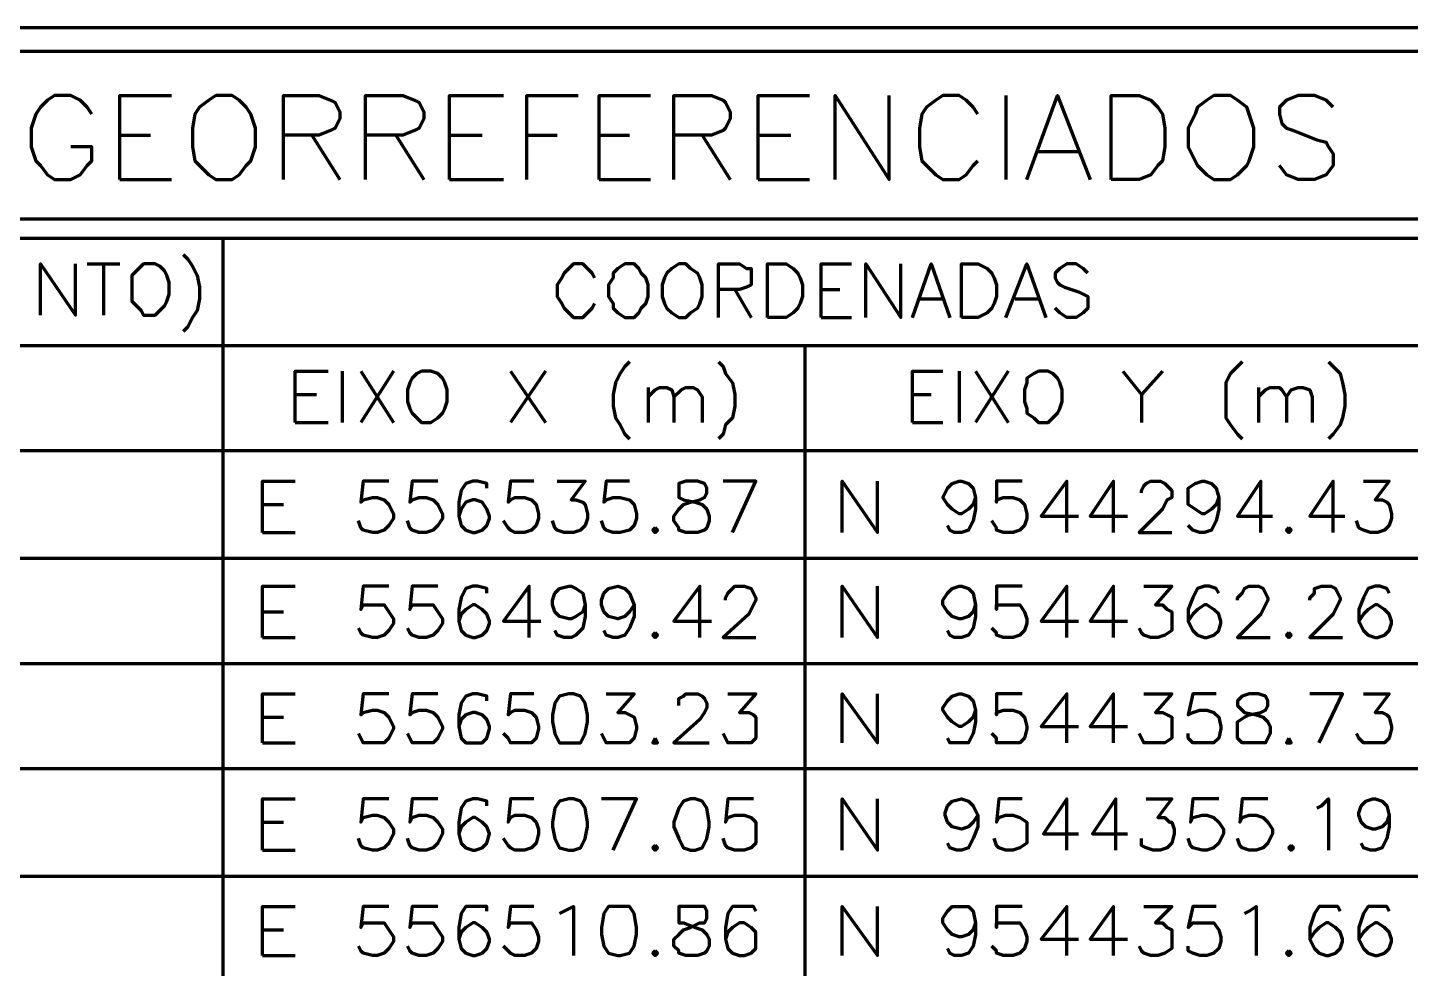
# Model space of a CAD drawing. Header units: inches. Extents: x 1 to 529, y -1 to 335.
# Drawn here: x 94.1 to 133.53, y 75.1 to 101.93 of the extents above; entities that cross this region are included whole.
import ezdxf

# ---------------------------------------------------------------- set-up
doc = ezdxf.new("R2010")
doc.units = ezdxf.units.IN
doc.layers.add('P', color=250, linetype='CONTINUOUS', lineweight=100)

msp = doc.modelspace()

# ---------------------------------------------------------------- linework, layer by layer
at = {"layer": 'P', "color": 0, "linetype": 'CONTINUOUS'}
for points in [[(25.533, 101.933), (188.4, 101.933)], [(26.067, 101.267), (187.8, 101.267), (187.8, 96.467), (26.067, 96.467), (26.067, 101.267)], [(95.933, 99.467), (95.8, 99.667), (95.6, 99.867), (95.333, 100), (94.867, 100), (94.667, 99.867), (94.467, 99.667), (94.333, 99.467), (94.2, 99.067), (94.2, 98.533), (94.333, 98.133), (94.467, 98), (94.667, 97.733), (94.867, 97.6), (95.333, 97.6), (95.6, 97.733), (95.8, 98), (95.933, 98.133), (95.933, 98.533), (95.333, 98.533)], [(96.733, 97.6), (96.733, 100), (98.2, 100)], [(99.467, 100), (99.267, 99.867), (99, 99.667), (98.867, 99.467), (98.8, 99.067), (98.8, 98.533), (98.867, 98.133), (99, 98), (99.267, 97.733), (99.467, 97.6), (99.933, 97.6), (100.133, 97.733), (100.333, 98), (100.467, 98.133), (100.6, 98.533), (100.6, 99.067), (100.467, 99.467), (100.333, 99.667), (100.133, 99.867), (99.933, 100), (99.467, 100)], [(101.4, 97.6), (101.4, 100), (102.4, 100), (102.733, 99.867), (102.867, 99.8), (103, 99.533), (103, 99.333), (102.867, 99.067), (102.733, 99), (102.4, 98.867), (101.4, 98.867)], [(103.733, 97.6), (103.733, 100), (104.8, 100), (105.133, 99.867), (105.267, 99.8), (105.4, 99.533), (105.4, 99.333), (105.267, 99.067), (105.133, 99), (104.8, 98.867), (103.733, 98.867)], [(106.133, 97.6), (106.133, 100), (107.667, 100)], [(108.333, 97.6), (108.333, 100), (109.8, 100)], [(110.4, 97.6), (110.4, 100), (111.867, 100)], [(112.533, 97.6), (112.533, 100), (113.6, 100), (113.933, 99.867), (114, 99.8), (114.133, 99.533), (114.133, 99.333), (114, 99.067), (113.933, 99), (113.6, 98.867), (112.533, 98.867)], [(114.933, 97.6), (114.933, 100), (116.4, 100)], [(117.133, 97.6), (117.133, 100), (118.667, 97.6), (118.667, 100)], [(121.2, 99.467), (121.067, 99.667), (120.867, 99.867), (120.667, 100), (120.2, 100), (120, 99.867), (119.733, 99.667), (119.6, 99.467), (119.533, 99.067), (119.533, 98.533), (119.6, 98.133), (119.733, 98), (120, 97.733), (120.2, 97.6), (120.667, 97.6), (120.867, 97.733), (121.067, 98), (121.2, 98.133)], [(122, 100), (122, 97.6)], [(122.6, 97.6), (123.467, 100), (124.4, 97.6)], [(125, 97.6), (125, 100), (125.8, 100), (126.133, 99.867), (126.333, 99.667), (126.467, 99.467), (126.533, 99.067), (126.533, 98.533), (126.467, 98.133), (126.333, 98), (126.133, 97.733), (125.8, 97.6), (125, 97.6)], [(127.933, 100), (127.733, 99.867), (127.467, 99.667), (127.4, 99.467), (127.2, 99.067), (127.2, 98.533), (127.4, 98.133), (127.467, 98), (127.733, 97.733), (127.933, 97.6), (128.4, 97.6), (128.6, 97.733), (128.867, 98), (128.933, 98.133), (129.067, 98.533), (129.067, 99.067), (128.933, 99.467), (128.867, 99.667), (128.6, 99.867), (128.4, 100), (127.933, 100)], [(131.333, 99.667), (131.133, 99.867), (130.8, 100), (130.333, 100), (130, 99.867), (129.8, 99.667), (129.8, 99.467), (129.867, 99.2), (130, 99.067), (130.2, 99), (130.867, 98.733), (131.133, 98.667), (131.2, 98.533), (131.333, 98.333), (131.333, 98), (131.133, 97.733), (130.8, 97.6), (130.333, 97.6), (130, 97.733), (129.8, 98)], [(96.733, 98.867), (97.6, 98.867)], [(102.2, 98.867), (103, 97.6)], [(104.6, 98.867), (105.4, 97.6)], [(106.133, 98.867), (107.067, 98.867)], [(108.333, 98.867), (109.2, 98.867)], [(110.4, 98.867), (111.267, 98.867)], [(113.333, 98.867), (114.133, 97.6)], [(114.933, 98.867), (115.867, 98.867)], [(122.933, 98.4), (124.067, 98.4)], [(96.733, 97.6), (98.2, 97.6)], [(106.133, 97.6), (107.667, 97.6)], [(110.4, 97.6), (111.867, 97.6)], [(114.933, 97.6), (116.4, 97.6)], [(79.8, 95.933), (134.067, 95.933)], [(99.667, 95.933), (99.667, 26.4)], [(98.533, 95.467), (98.667, 95.333), (98.8, 95.133), (98.933, 94.867), (99, 94.533), (99, 94.2), (98.933, 93.867), (98.8, 93.667), (98.667, 93.4), (98.533, 93.267)], [(94.467, 93.733), (94.467, 95.2), (95.467, 93.733), (95.467, 95.2)], [(95.8, 95.2), (96.733, 95.2)], [(96.267, 95.2), (96.267, 93.733)], [(97.4, 95.2), (97.333, 95.133), (97.2, 95), (97.067, 94.867), (97.067, 94.667), (97.067, 94.333), (97.067, 94.133), (97.2, 94), (97.333, 93.867), (97.4, 93.733), (97.733, 93.733), (97.867, 93.867), (98, 94), (98.067, 94.133), (98.133, 94.333), (98.133, 94.667), (98.067, 94.867), (98, 95), (97.867, 95.133), (97.733, 95.2), (97.4, 95.2)], [(110.267, 94.8), (110.2, 94.933), (110.067, 95.067), (109.933, 95.2), (109.667, 95.2), (109.533, 95.067), (109.4, 94.933), (109.333, 94.8), (109.2, 94.6), (109.2, 94.267), (109.333, 94.067), (109.4, 93.933), (109.533, 93.8), (109.667, 93.667), (109.933, 93.667), (110.067, 93.8), (110.2, 93.933), (110.267, 94.067)], [(111.133, 95.2), (110.933, 95.067), (110.8, 94.933), (110.8, 94.8), (110.667, 94.6), (110.667, 94.267), (110.8, 94.067), (110.8, 93.933), (110.933, 93.8), (111.133, 93.667), (111.4, 93.667), (111.533, 93.8), (111.6, 93.933), (111.733, 94.067), (111.8, 94.267), (111.8, 94.6), (111.733, 94.8), (111.6, 94.933), (111.533, 95.067), (111.4, 95.2), (111.133, 95.2)], [(112.667, 95.2), (112.467, 95.067), (112.333, 94.933), (112.267, 94.8), (112.2, 94.6), (112.2, 94.267), (112.267, 94.067), (112.333, 93.933), (112.467, 93.8), (112.667, 93.667), (112.867, 93.667), (113, 93.8), (113.2, 93.933), (113.267, 94.067), (113.333, 94.267), (113.333, 94.6), (113.267, 94.8), (113.2, 94.933), (113, 95.067), (112.867, 95.2), (112.667, 95.2)], [(113.8, 93.667), (113.8, 95.2), (114.4, 95.2), (114.6, 95.067), (114.733, 95.067), (114.733, 94.867), (114.733, 94.733), (114.733, 94.6), (114.6, 94.533), (114.4, 94.467), (113.8, 94.467)], [(115.2, 93.667), (115.2, 95.2), (115.733, 95.2), (115.933, 95.067), (116.067, 94.933), (116.133, 94.8), (116.2, 94.6), (116.2, 94.267), (116.133, 94.067), (116.067, 93.933), (115.933, 93.8), (115.733, 93.667), (115.2, 93.667)], [(116.733, 93.667), (116.733, 95.2), (117.6, 95.2)], [(118, 93.667), (118, 95.2), (119, 93.667), (119, 95.2)], [(119.333, 93.667), (119.867, 95.2), (120.4, 93.667)], [(120.733, 93.667), (120.733, 95.2), (121.2, 95.2), (121.467, 95.067), (121.6, 94.933), (121.667, 94.8), (121.733, 94.6), (121.733, 94.267), (121.667, 94.067), (121.6, 93.933), (121.467, 93.8), (121.2, 93.667), (120.733, 93.667)], [(122, 93.667), (122.6, 95.2), (123.133, 93.667)], [(124.333, 94.933), (124.2, 95.067), (124, 95.2), (123.733, 95.2), (123.533, 95.067), (123.4, 94.933), (123.4, 94.8), (123.467, 94.667), (123.533, 94.6), (123.667, 94.533), (124.067, 94.4), (124.2, 94.333), (124.333, 94.267), (124.333, 94.133), (124.333, 93.933), (124.2, 93.8), (124, 93.667), (123.733, 93.667), (123.533, 93.8), (123.4, 93.933)], [(114.267, 94.467), (114.733, 93.667)], [(116.733, 94.467), (117.267, 94.467)], [(119.533, 94.2), (120.2, 94.2)], [(122.267, 94.2), (122.933, 94.2)], [(116.733, 93.667), (117.6, 93.667)], [(79.8, 92.867), (134.067, 92.867)], [(116.267, 92.867), (116.267, 26.4)], [(111.267, 92.4), (111.133, 92.267), (111, 92.067), (110.867, 91.8), (110.8, 91.467), (110.8, 91.133), (110.867, 90.8), (111, 90.6), (111.133, 90.333), (111.267, 90.2)], [(113.8, 92.4), (113.933, 92.267), (114, 92.067), (114.2, 91.8), (114.267, 91.467), (114.267, 91.133), (114.2, 90.8), (114, 90.6), (113.933, 90.333), (113.8, 90.2)], [(128.733, 92.4), (128.6, 92.267), (128.4, 92.067), (128.267, 91.8), (128.267, 91.467), (128.267, 91.133), (128.267, 90.8), (128.4, 90.6), (128.6, 90.333), (128.733, 90.2)], [(131.2, 92.4), (131.333, 92.267), (131.533, 92.067), (131.6, 91.8), (131.667, 91.467), (131.667, 91.133), (131.6, 90.8), (131.533, 90.6), (131.333, 90.333), (131.2, 90.2)], [(101.733, 90.667), (101.733, 92.133), (102.667, 92.133)], [(103.067, 92.133), (103.067, 90.667)], [(103.6, 92.133), (104.533, 90.667)], [(104.533, 92.133), (103.6, 90.667)], [(105.333, 92.133), (105.2, 92.067), (105.067, 91.933), (105, 91.8), (104.933, 91.6), (104.933, 91.267), (105, 91.067), (105.067, 90.933), (105.2, 90.8), (105.333, 90.667), (105.6, 90.667), (105.8, 90.8), (105.933, 90.933), (106, 91.067), (106.067, 91.267), (106.067, 91.6), (106, 91.8), (105.933, 91.933), (105.8, 92.067), (105.6, 92.133), (105.333, 92.133)], [(107.867, 92.133), (108.867, 90.667)], [(108.867, 92.133), (107.867, 90.667)], [(119.333, 90.667), (119.333, 92.133), (120.2, 92.133)], [(120.667, 92.133), (120.667, 90.667)], [(121.133, 92.133), (122.067, 90.667)], [(122.067, 92.133), (121.133, 90.667)], [(122.933, 92.133), (122.8, 92.067), (122.6, 91.933), (122.6, 91.8), (122.533, 91.6), (122.533, 91.267), (122.6, 91.067), (122.6, 90.933), (122.8, 90.8), (122.933, 90.667), (123.2, 90.667), (123.333, 90.8), (123.467, 90.933), (123.533, 91.067), (123.6, 91.267), (123.6, 91.6), (123.533, 91.8), (123.467, 91.933), (123.333, 92.067), (123.2, 92.133), (122.933, 92.133)], [(125.333, 92.133), (125.867, 91.467), (125.867, 90.667)], [(126.467, 92.133), (125.867, 91.467)], [(111.8, 91.667), (111.8, 90.667)], [(111.8, 91.4), (112, 91.6), (112.133, 91.667), (112.333, 91.667), (112.467, 91.6), (112.533, 91.4), (112.533, 90.667)], [(112.533, 91.4), (112.733, 91.6), (112.867, 91.667), (113.067, 91.667), (113.2, 91.6), (113.333, 91.4), (113.333, 90.667)], [(129.2, 91.667), (129.2, 90.667)], [(129.2, 91.4), (129.4, 91.6), (129.533, 91.667), (129.8, 91.667), (129.867, 91.6), (130, 91.4), (130, 90.667)], [(130, 91.4), (130.133, 91.6), (130.333, 91.667), (130.467, 91.667), (130.667, 91.6), (130.733, 91.4), (130.733, 90.667)], [(101.733, 91.467), (102.333, 91.467)], [(119.333, 91.467), (119.867, 91.467)], [(101.733, 90.667), (102.667, 90.667)], [(119.333, 90.667), (120.2, 90.667)], [(79.8, 89.867), (134.067, 89.867)], [(100.8, 87.533), (100.8, 89), (101.733, 89)], [(104.4, 89), (103.667, 89), (103.6, 88.4), (103.667, 88.467), (103.933, 88.533), (104.067, 88.533), (104.267, 88.467), (104.4, 88.333), (104.533, 88.067), (104.533, 87.933), (104.4, 87.733), (104.267, 87.6), (104.067, 87.533), (103.933, 87.533), (103.667, 87.6), (103.6, 87.667), (103.533, 87.867)], [(105.8, 89), (105.067, 89), (105, 88.4), (105.067, 88.467), (105.267, 88.533), (105.467, 88.533), (105.667, 88.467), (105.8, 88.333), (105.933, 88.067), (105.933, 87.933), (105.8, 87.733), (105.667, 87.6), (105.467, 87.533), (105.267, 87.533), (105.067, 87.6), (105, 87.667), (104.933, 87.867)], [(107.2, 88.8), (107.2, 88.933), (106.933, 89), (106.8, 89), (106.6, 88.933), (106.467, 88.733), (106.4, 88.4), (106.4, 88), (106.467, 87.733), (106.6, 87.6), (106.8, 87.533), (106.867, 87.533), (107.067, 87.6), (107.2, 87.733), (107.267, 87.933), (107.267, 88), (107.2, 88.2), (107.067, 88.4), (106.867, 88.467), (106.8, 88.467), (106.6, 88.4), (106.467, 88.2), (106.4, 88)], [(108.533, 89), (107.867, 89), (107.8, 88.4), (107.867, 88.467), (108, 88.533), (108.267, 88.533), (108.467, 88.467), (108.6, 88.333), (108.667, 88.067), (108.667, 87.933), (108.6, 87.733), (108.467, 87.6), (108.267, 87.533), (108, 87.533), (107.867, 87.6), (107.8, 87.667), (107.667, 87.867)], [(109.2, 89), (110, 89), (109.6, 88.467), (109.733, 88.467), (109.933, 88.4), (110, 88.333), (110.067, 88.067), (110.067, 87.933), (110, 87.733), (109.867, 87.6), (109.667, 87.533), (109.4, 87.533), (109.2, 87.6), (109.133, 87.667), (109.067, 87.867)], [(111.267, 89), (110.6, 89), (110.533, 88.4), (110.6, 88.467), (110.8, 88.533), (111, 88.533), (111.267, 88.467), (111.4, 88.333), (111.467, 88.067), (111.467, 87.933), (111.4, 87.733), (111.267, 87.6), (111, 87.533), (110.8, 87.533), (110.6, 87.6), (110.533, 87.667), (110.467, 87.867)], [(112.867, 89), (112.667, 88.933), (112.667, 88.8), (112.667, 88.667), (112.667, 88.533), (112.8, 88.467), (113.133, 88.4), (113.333, 88.333), (113.467, 88.2), (113.533, 88), (113.533, 87.867), (113.467, 87.667), (113.4, 87.6), (113.2, 87.533), (112.867, 87.533), (112.667, 87.6), (112.667, 87.667), (112.533, 87.867), (112.533, 88), (112.667, 88.2), (112.8, 88.333), (113, 88.4), (113.267, 88.467), (113.4, 88.533), (113.467, 88.667), (113.467, 88.8), (113.4, 88.933), (113.2, 89), (112.867, 89)], [(114.2, 87.533), (114.867, 89), (113.933, 89)], [(117.333, 87.533), (117.333, 89), (118.333, 87.533), (118.333, 89)], [(121.133, 88.533), (121.067, 88.333), (120.933, 88.2), (120.733, 88.067), (120.667, 88.067), (120.467, 88.2), (120.333, 88.333), (120.2, 88.533), (120.2, 88.533), (120.333, 88.8), (120.467, 88.933), (120.667, 89), (120.733, 89), (120.933, 88.933), (121.067, 88.8), (121.133, 88.533), (121.133, 88.2), (121.067, 87.867), (120.933, 87.6), (120.733, 87.533), (120.533, 87.533), (120.4, 87.6), (120.333, 87.733)], [(122.467, 89), (121.733, 89), (121.733, 88.4), (121.733, 88.467), (121.933, 88.533), (122.2, 88.533), (122.4, 88.467), (122.533, 88.333), (122.6, 88.067), (122.6, 87.933), (122.533, 87.733), (122.4, 87.6), (122.2, 87.533), (121.933, 87.533), (121.733, 87.6), (121.733, 87.667), (121.6, 87.867)], [(123.733, 87.533), (123.733, 89), (123, 88), (124.067, 88)], [(125.067, 87.533), (125.067, 89), (124.4, 88), (125.467, 88)], [(125.867, 88.667), (125.867, 88.733), (125.933, 88.867), (126, 88.933), (126.133, 89), (126.4, 89), (126.533, 88.933), (126.6, 88.867), (126.733, 88.733), (126.733, 88.533), (126.6, 88.467), (126.467, 88.2), (125.8, 87.533), (126.733, 87.533)], [(128.067, 88.533), (128, 88.333), (127.867, 88.2), (127.667, 88.067), (127.6, 88.067), (127.4, 88.2), (127.2, 88.333), (127.2, 88.533), (127.2, 88.533), (127.2, 88.8), (127.4, 88.933), (127.6, 89), (127.667, 89), (127.867, 88.933), (128, 88.8), (128.067, 88.533), (128.067, 88.2), (128, 87.867), (127.867, 87.6), (127.667, 87.533), (127.533, 87.533), (127.333, 87.6), (127.2, 87.733)], [(129.267, 87.533), (129.267, 89), (128.6, 88), (129.6, 88)], [(131.333, 87.533), (131.333, 89), (130.667, 88), (131.667, 88)], [(132.2, 89), (132.933, 89), (132.533, 88.467), (132.733, 88.467), (132.867, 88.4), (132.933, 88.333), (133, 88.067), (133, 87.933), (132.933, 87.733), (132.8, 87.6), (132.6, 87.533), (132.4, 87.533), (132.2, 87.6), (132.067, 87.667), (132, 87.867)], [(100.8, 88.333), (101.4, 88.333)], [(112, 87.667), (111.933, 87.6), (112, 87.533), (112.067, 87.6), (112, 87.667)], [(130.067, 87.667), (130, 87.6), (130.067, 87.533), (130.133, 87.6), (130.067, 87.667)], [(100.8, 87.533), (101.733, 87.533)], [(79.8, 86.8), (134.067, 86.8)], [(100.8, 84.533), (100.8, 86), (101.733, 86)], [(104.4, 86), (103.667, 86), (103.6, 85.333), (103.667, 85.467), (103.933, 85.467), (104.067, 85.467), (104.267, 85.467), (104.4, 85.267), (104.533, 85.067), (104.533, 84.933), (104.4, 84.733), (104.267, 84.6), (104.067, 84.533), (103.933, 84.533), (103.667, 84.6), (103.6, 84.667), (103.533, 84.8)], [(105.8, 86), (105.067, 86), (105, 85.333), (105.067, 85.467), (105.267, 85.467), (105.467, 85.467), (105.667, 85.467), (105.8, 85.267), (105.933, 85.067), (105.933, 84.933), (105.8, 84.733), (105.667, 84.6), (105.467, 84.533), (105.267, 84.533), (105.067, 84.6), (105, 84.667), (104.933, 84.8)], [(107.2, 85.8), (107.2, 85.933), (106.933, 86), (106.8, 86), (106.6, 85.933), (106.467, 85.667), (106.4, 85.333), (106.4, 85), (106.467, 84.733), (106.6, 84.6), (106.8, 84.533), (106.867, 84.533), (107.067, 84.6), (107.2, 84.733), (107.267, 84.933), (107.267, 85), (107.2, 85.2), (107.067, 85.333), (106.867, 85.467), (106.8, 85.467), (106.6, 85.333), (106.467, 85.2), (106.4, 85)], [(108.4, 84.533), (108.4, 86), (107.667, 85), (108.733, 85)], [(110, 85.467), (109.933, 85.267), (109.733, 85.133), (109.6, 85.067), (109.533, 85.067), (109.267, 85.133), (109.133, 85.267), (109.067, 85.467), (109.067, 85.6), (109.133, 85.8), (109.267, 85.933), (109.533, 86), (109.6, 86), (109.733, 85.933), (109.933, 85.8), (110, 85.467), (110, 85.133), (109.933, 84.8), (109.733, 84.6), (109.6, 84.533), (109.4, 84.533), (109.2, 84.6), (109.133, 84.733)], [(111.4, 85.467), (111.267, 85.267), (111.133, 85.133), (110.933, 85.067), (110.933, 85.067), (110.667, 85.133), (110.533, 85.267), (110.467, 85.467), (110.467, 85.6), (110.533, 85.8), (110.667, 85.933), (110.933, 86), (110.933, 86), (111.133, 85.933), (111.267, 85.8), (111.4, 85.467), (111.4, 85.133), (111.267, 84.8), (111.133, 84.6), (110.933, 84.533), (110.8, 84.533), (110.6, 84.6), (110.533, 84.733)], [(113.267, 84.533), (113.267, 86), (112.533, 85), (113.6, 85)], [(114, 85.6), (114, 85.667), (114.067, 85.8), (114.2, 85.933), (114.267, 86), (114.533, 86), (114.733, 85.933), (114.8, 85.8), (114.867, 85.667), (114.867, 85.6), (114.8, 85.467), (114.667, 85.2), (113.933, 84.533), (114.867, 84.533)], [(117.333, 84.533), (117.333, 86), (118.333, 84.533), (118.333, 86)], [(121.133, 85.467), (121.067, 85.267), (120.933, 85.133), (120.733, 85.067), (120.667, 85.067), (120.467, 85.133), (120.333, 85.267), (120.2, 85.467), (120.2, 85.6), (120.333, 85.8), (120.467, 85.933), (120.667, 86), (120.733, 86), (120.933, 85.933), (121.067, 85.8), (121.133, 85.467), (121.133, 85.133), (121.067, 84.8), (120.933, 84.6), (120.733, 84.533), (120.533, 84.533), (120.4, 84.6), (120.333, 84.733)], [(122.467, 86), (121.733, 86), (121.733, 85.333), (121.733, 85.467), (121.933, 85.467), (122.2, 85.467), (122.4, 85.467), (122.533, 85.267), (122.6, 85.067), (122.6, 84.933), (122.533, 84.733), (122.4, 84.6), (122.2, 84.533), (121.933, 84.533), (121.733, 84.6), (121.733, 84.667), (121.6, 84.8)], [(123.733, 84.533), (123.733, 86), (123, 85), (124.067, 85)], [(125.067, 84.533), (125.067, 86), (124.4, 85), (125.467, 85)], [(125.933, 86), (126.733, 86), (126.267, 85.467), (126.467, 85.467), (126.6, 85.333), (126.733, 85.267), (126.733, 85.067), (126.733, 84.933), (126.733, 84.733), (126.533, 84.6), (126.333, 84.533), (126.133, 84.533), (125.933, 84.6), (125.867, 84.667), (125.8, 84.8)], [(128.067, 85.8), (128, 85.933), (127.8, 86), (127.667, 86), (127.467, 85.933), (127.333, 85.667), (127.2, 85.333), (127.2, 85), (127.333, 84.733), (127.467, 84.6), (127.667, 84.533), (127.733, 84.533), (127.933, 84.6), (128.067, 84.733), (128.133, 84.933), (128.133, 85), (128.067, 85.2), (127.933, 85.333), (127.733, 85.467), (127.667, 85.467), (127.467, 85.333), (127.333, 85.2), (127.2, 85)], [(128.6, 85.6), (128.6, 85.667), (128.733, 85.8), (128.8, 85.933), (128.933, 86), (129.2, 86), (129.333, 85.933), (129.4, 85.8), (129.467, 85.667), (129.467, 85.6), (129.4, 85.467), (129.267, 85.2), (128.6, 84.533), (129.533, 84.533)], [(130.667, 85.6), (130.667, 85.667), (130.8, 85.8), (130.8, 85.933), (131, 86), (131.267, 86), (131.4, 85.933), (131.467, 85.8), (131.533, 85.667), (131.533, 85.6), (131.467, 85.467), (131.333, 85.2), (130.667, 84.533), (131.6, 84.533)], [(132.933, 85.8), (132.867, 85.933), (132.667, 86), (132.533, 86), (132.333, 85.933), (132.2, 85.667), (132.067, 85.333), (132.067, 85), (132.2, 84.733), (132.333, 84.6), (132.533, 84.533), (132.6, 84.533), (132.8, 84.6), (132.933, 84.733), (133, 84.933), (133, 85), (132.933, 85.2), (132.8, 85.333), (132.6, 85.467), (132.533, 85.467), (132.333, 85.333), (132.2, 85.2), (132.067, 85)], [(100.8, 85.267), (101.4, 85.267)], [(100.8, 84.533), (101.733, 84.533)], [(112, 84.667), (111.933, 84.6), (112, 84.533), (112.067, 84.6), (112, 84.667)], [(130.067, 84.667), (130, 84.6), (130.067, 84.533), (130.133, 84.6), (130.067, 84.667)], [(79.8, 83.8), (134.067, 83.8)], [(100.8, 81.533), (100.8, 82.933), (101.733, 82.933)], [(104.4, 82.933), (103.667, 82.933), (103.6, 82.333), (103.667, 82.4), (103.933, 82.467), (104.067, 82.467), (104.267, 82.4), (104.4, 82.267), (104.533, 82), (104.533, 81.933), (104.4, 81.667), (104.267, 81.533), (104.067, 81.533), (103.933, 81.533), (103.667, 81.533), (103.6, 81.667), (103.533, 81.8)], [(105.8, 82.933), (105.067, 82.933), (105, 82.333), (105.067, 82.4), (105.267, 82.467), (105.467, 82.467), (105.667, 82.4), (105.8, 82.267), (105.933, 82), (105.933, 81.933), (105.8, 81.667), (105.667, 81.533), (105.467, 81.533), (105.267, 81.533), (105.067, 81.533), (105, 81.667), (104.933, 81.8)], [(107.2, 82.733), (107.2, 82.867), (106.933, 82.933), (106.8, 82.933), (106.6, 82.867), (106.467, 82.667), (106.4, 82.333), (106.4, 82), (106.467, 81.667), (106.6, 81.533), (106.8, 81.533), (106.867, 81.533), (107.067, 81.533), (107.2, 81.667), (107.267, 81.933), (107.267, 82), (107.2, 82.2), (107.067, 82.333), (106.867, 82.4), (106.8, 82.4), (106.6, 82.333), (106.467, 82.2), (106.4, 82)], [(108.533, 82.933), (107.867, 82.933), (107.8, 82.333), (107.867, 82.4), (108, 82.467), (108.267, 82.467), (108.467, 82.4), (108.6, 82.267), (108.667, 82), (108.667, 81.933), (108.6, 81.667), (108.467, 81.533), (108.267, 81.533), (108, 81.533), (107.867, 81.533), (107.8, 81.667), (107.667, 81.8)], [(109.533, 82.933), (109.267, 82.867), (109.133, 82.667), (109.067, 82.333), (109.067, 82.133), (109.133, 81.8), (109.267, 81.533), (109.533, 81.533), (109.667, 81.533), (109.867, 81.533), (110, 81.8), (110.067, 82.133), (110.067, 82.333), (110, 82.667), (109.867, 82.867), (109.667, 82.933), (109.533, 82.933)], [(110.6, 82.933), (111.4, 82.933), (110.933, 82.4), (111.133, 82.4), (111.267, 82.333), (111.4, 82.267), (111.467, 82), (111.467, 81.933), (111.4, 81.667), (111.267, 81.533), (111, 81.533), (110.8, 81.533), (110.6, 81.533), (110.533, 81.667), (110.467, 81.8)], [(112.667, 82.6), (112.667, 82.667), (112.667, 82.8), (112.8, 82.867), (112.867, 82.933), (113.2, 82.933), (113.333, 82.867), (113.4, 82.8), (113.467, 82.667), (113.467, 82.533), (113.4, 82.4), (113.267, 82.2), (112.533, 81.533), (113.533, 81.533)], [(114.067, 82.933), (114.867, 82.933), (114.4, 82.4), (114.667, 82.4), (114.8, 82.333), (114.867, 82.267), (114.867, 82), (114.867, 81.933), (114.867, 81.667), (114.733, 81.533), (114.533, 81.533), (114.267, 81.533), (114.067, 81.533), (114, 81.667), (113.933, 81.8)], [(117.333, 81.533), (117.333, 82.933), (118.333, 81.533), (118.333, 82.933)], [(121.133, 82.467), (121.067, 82.267), (120.933, 82.133), (120.733, 82), (120.667, 82), (120.467, 82.133), (120.333, 82.267), (120.2, 82.467), (120.2, 82.533), (120.333, 82.733), (120.467, 82.867), (120.667, 82.933), (120.733, 82.933), (120.933, 82.867), (121.067, 82.733), (121.133, 82.467), (121.133, 82.133), (121.067, 81.8), (120.933, 81.533), (120.733, 81.533), (120.533, 81.533), (120.4, 81.533), (120.333, 81.667)], [(122.467, 82.933), (121.733, 82.933), (121.733, 82.333), (121.733, 82.4), (121.933, 82.467), (122.2, 82.467), (122.4, 82.4), (122.533, 82.267), (122.6, 82), (122.6, 81.933), (122.533, 81.667), (122.4, 81.533), (122.2, 81.533), (121.933, 81.533), (121.733, 81.533), (121.733, 81.667), (121.6, 81.8)], [(123.733, 81.533), (123.733, 82.933), (123, 82), (124.067, 82)], [(125.067, 81.533), (125.067, 82.933), (124.4, 82), (125.467, 82)], [(125.933, 82.933), (126.733, 82.933), (126.267, 82.4), (126.467, 82.4), (126.6, 82.333), (126.733, 82.267), (126.733, 82), (126.733, 81.933), (126.733, 81.667), (126.533, 81.533), (126.333, 81.533), (126.133, 81.533), (125.933, 81.533), (125.867, 81.667), (125.8, 81.8)], [(128, 82.933), (127.333, 82.933), (127.2, 82.333), (127.333, 82.4), (127.533, 82.467), (127.733, 82.467), (127.933, 82.4), (128.067, 82.267), (128.133, 82), (128.133, 81.933), (128.067, 81.667), (127.933, 81.533), (127.733, 81.533), (127.533, 81.533), (127.333, 81.533), (127.2, 81.667), (127.2, 81.8)], [(128.933, 82.933), (128.733, 82.867), (128.6, 82.733), (128.6, 82.6), (128.733, 82.467), (128.8, 82.4), (129.133, 82.333), (129.333, 82.267), (129.467, 82.133), (129.533, 82), (129.533, 81.8), (129.467, 81.667), (129.4, 81.533), (129.2, 81.533), (128.933, 81.533), (128.733, 81.533), (128.6, 81.667), (128.6, 81.8), (128.6, 82), (128.6, 82.133), (128.8, 82.267), (128.933, 82.333), (129.267, 82.4), (129.4, 82.467), (129.467, 82.6), (129.467, 82.733), (129.4, 82.867), (129.2, 82.933), (128.933, 82.933)], [(130.933, 81.533), (131.6, 82.933), (130.667, 82.933)], [(132.2, 82.933), (132.933, 82.933), (132.533, 82.4), (132.733, 82.4), (132.867, 82.333), (132.933, 82.267), (133, 82), (133, 81.933), (132.933, 81.667), (132.8, 81.533), (132.6, 81.533), (132.4, 81.533), (132.2, 81.533), (132.067, 81.667), (132, 81.8)], [(100.8, 82.267), (101.4, 82.267)], [(112, 81.667), (111.933, 81.533), (112, 81.533), (112.067, 81.533), (112, 81.667)], [(130.067, 81.667), (130, 81.533), (130.067, 81.533), (130.133, 81.533), (130.067, 81.667)], [(100.8, 81.533), (101.733, 81.533)], [(79.8, 80.8), (134.067, 80.8)], [(100.8, 78.467), (100.8, 79.933), (101.733, 79.933)], [(104.4, 79.933), (103.667, 79.933), (103.6, 79.267), (103.667, 79.4), (103.933, 79.467), (104.067, 79.467), (104.267, 79.4), (104.4, 79.267), (104.533, 79.067), (104.533, 78.933), (104.4, 78.667), (104.267, 78.533), (104.067, 78.467), (103.933, 78.467), (103.667, 78.533), (103.6, 78.6), (103.533, 78.8)], [(105.8, 79.933), (105.067, 79.933), (105, 79.267), (105.067, 79.4), (105.267, 79.467), (105.467, 79.467), (105.667, 79.4), (105.8, 79.267), (105.933, 79.067), (105.933, 78.933), (105.8, 78.667), (105.667, 78.533), (105.467, 78.467), (105.267, 78.467), (105.067, 78.533), (105, 78.6), (104.933, 78.8)], [(107.2, 79.733), (107.2, 79.867), (106.933, 79.933), (106.8, 79.933), (106.6, 79.867), (106.467, 79.667), (106.4, 79.267), (106.4, 78.933), (106.467, 78.667), (106.6, 78.533), (106.8, 78.467), (106.867, 78.467), (107.067, 78.533), (107.2, 78.667), (107.267, 78.933), (107.267, 78.933), (107.2, 79.133), (107.067, 79.267), (106.867, 79.4), (106.8, 79.4), (106.6, 79.267), (106.467, 79.133), (106.4, 78.933)], [(108.533, 79.933), (107.867, 79.933), (107.8, 79.267), (107.867, 79.4), (108, 79.467), (108.267, 79.467), (108.467, 79.4), (108.6, 79.267), (108.667, 79.067), (108.667, 78.933), (108.6, 78.667), (108.467, 78.533), (108.267, 78.467), (108, 78.467), (107.867, 78.533), (107.8, 78.6), (107.667, 78.8)], [(109.533, 79.933), (109.267, 79.867), (109.133, 79.667), (109.067, 79.267), (109.067, 79.133), (109.133, 78.8), (109.267, 78.533), (109.533, 78.467), (109.667, 78.467), (109.867, 78.533), (110, 78.8), (110.067, 79.133), (110.067, 79.267), (110, 79.667), (109.867, 79.867), (109.667, 79.933), (109.533, 79.933)], [(110.8, 78.467), (111.467, 79.933), (110.467, 79.933)], [(113, 79.933), (112.8, 79.867), (112.667, 79.667), (112.533, 79.267), (112.533, 79.133), (112.667, 78.8), (112.8, 78.533), (113, 78.467), (113.133, 78.467), (113.333, 78.533), (113.467, 78.8), (113.533, 79.133), (113.533, 79.267), (113.467, 79.667), (113.333, 79.867), (113.133, 79.933), (113, 79.933)], [(114.8, 79.933), (114.067, 79.933), (114, 79.267), (114.067, 79.4), (114.267, 79.467), (114.533, 79.467), (114.733, 79.4), (114.867, 79.267), (114.867, 79.067), (114.867, 78.933), (114.867, 78.667), (114.733, 78.533), (114.533, 78.467), (114.267, 78.467), (114.067, 78.533), (114, 78.6), (113.933, 78.8)], [(117.333, 78.467), (117.333, 79.933), (118.333, 78.467), (118.333, 79.933)], [(121.2, 79.467), (121.067, 79.267), (120.933, 79.133), (120.733, 79.067), (120.733, 79.067), (120.467, 79.133), (120.333, 79.267), (120.267, 79.467), (120.267, 79.533), (120.333, 79.733), (120.467, 79.867), (120.733, 79.933), (120.733, 79.933), (120.933, 79.867), (121.067, 79.733), (121.2, 79.467), (121.2, 79.133), (121.067, 78.8), (120.933, 78.533), (120.733, 78.467), (120.6, 78.467), (120.4, 78.533), (120.333, 78.667)], [(122.467, 79.933), (121.8, 79.933), (121.733, 79.267), (121.8, 79.4), (122, 79.467), (122.2, 79.467), (122.4, 79.4), (122.6, 79.267), (122.6, 79.067), (122.6, 78.933), (122.6, 78.667), (122.4, 78.533), (122.2, 78.467), (122, 78.467), (121.8, 78.533), (121.733, 78.6), (121.667, 78.8)], [(123.733, 78.467), (123.733, 79.933), (123.067, 78.933), (124.067, 78.933)], [(125.133, 78.467), (125.133, 79.933), (124.467, 78.933), (125.467, 78.933)], [(126, 79.933), (126.733, 79.933), (126.333, 79.4), (126.533, 79.4), (126.667, 79.267), (126.733, 79.267), (126.8, 79.067), (126.8, 78.933), (126.733, 78.667), (126.6, 78.533), (126.4, 78.467), (126.2, 78.467), (126, 78.533), (125.867, 78.6), (125.867, 78.8)], [(128.067, 79.933), (127.333, 79.933), (127.267, 79.267), (127.333, 79.4), (127.6, 79.467), (127.733, 79.467), (127.933, 79.4), (128.067, 79.267), (128.2, 79.067), (128.2, 78.933), (128.067, 78.667), (127.933, 78.533), (127.733, 78.467), (127.6, 78.467), (127.333, 78.533), (127.267, 78.6), (127.2, 78.8)], [(129.467, 79.933), (128.733, 79.933), (128.667, 79.267), (128.733, 79.4), (128.933, 79.467), (129.133, 79.467), (129.333, 79.4), (129.467, 79.267), (129.6, 79.067), (129.6, 78.933), (129.467, 78.667), (129.333, 78.533), (129.133, 78.467), (128.933, 78.467), (128.733, 78.533), (128.667, 78.6), (128.6, 78.8)], [(130.867, 79.667), (131, 79.733), (131.2, 79.933), (131.2, 78.467)], [(132.933, 79.467), (132.867, 79.267), (132.733, 79.133), (132.533, 79.067), (132.467, 79.067), (132.267, 79.133), (132.133, 79.267), (132.067, 79.467), (132.067, 79.533), (132.133, 79.733), (132.267, 79.867), (132.467, 79.933), (132.533, 79.933), (132.733, 79.867), (132.867, 79.733), (132.933, 79.467), (132.933, 79.133), (132.867, 78.8), (132.733, 78.533), (132.533, 78.467), (132.4, 78.467), (132.2, 78.533), (132.133, 78.667)], [(100.8, 79.267), (101.4, 79.267)], [(112, 78.6), (111.933, 78.533), (112, 78.467), (112.067, 78.533), (112, 78.6)], [(130.133, 78.6), (130.067, 78.533), (130.133, 78.467), (130.2, 78.533), (130.133, 78.6)], [(100.8, 78.467), (101.733, 78.467)], [(79.8, 77.733), (134.067, 77.733)], [(100.8, 75.467), (100.8, 76.867), (101.733, 76.867)], [(104.4, 76.867), (103.667, 76.867), (103.6, 76.267), (103.667, 76.4), (103.933, 76.4), (104.067, 76.4), (104.267, 76.4), (104.4, 76.2), (104.533, 76), (104.533, 75.867), (104.4, 75.667), (104.267, 75.533), (104.067, 75.467), (103.933, 75.467), (103.667, 75.533), (103.6, 75.6), (103.533, 75.733)], [(105.8, 76.867), (105.067, 76.867), (105, 76.267), (105.067, 76.4), (105.267, 76.4), (105.467, 76.4), (105.667, 76.4), (105.8, 76.2), (105.933, 76), (105.933, 75.867), (105.8, 75.667), (105.667, 75.533), (105.467, 75.467), (105.267, 75.467), (105.067, 75.533), (105, 75.6), (104.933, 75.733)], [(107.2, 76.733), (107.2, 76.867), (106.933, 76.867), (106.8, 76.867), (106.6, 76.867), (106.467, 76.667), (106.4, 76.267), (106.4, 75.933), (106.467, 75.667), (106.6, 75.533), (106.8, 75.467), (106.867, 75.467), (107.067, 75.533), (107.2, 75.667), (107.267, 75.867), (107.267, 75.933), (107.2, 76.133), (107.067, 76.267), (106.867, 76.4), (106.8, 76.4), (106.6, 76.267), (106.467, 76.133), (106.4, 75.933)], [(108.533, 76.867), (107.867, 76.867), (107.8, 76.267), (107.867, 76.4), (108, 76.4), (108.267, 76.4), (108.467, 76.4), (108.6, 76.2), (108.667, 76), (108.667, 75.867), (108.6, 75.667), (108.467, 75.533), (108.267, 75.467), (108, 75.467), (107.867, 75.533), (107.8, 75.6), (107.667, 75.733)], [(109.267, 76.667), (109.4, 76.733), (109.667, 76.867), (109.667, 75.467)], [(110.933, 76.867), (110.667, 76.867), (110.533, 76.667), (110.467, 76.267), (110.467, 76.067), (110.533, 75.733), (110.667, 75.533), (110.933, 75.467), (111, 75.467), (111.267, 75.533), (111.4, 75.733), (111.467, 76.067), (111.467, 76.267), (111.4, 76.667), (111.267, 76.867), (111, 76.867), (110.933, 76.867)], [(112.867, 76.867), (112.667, 76.867), (112.667, 76.733), (112.667, 76.533), (112.667, 76.4), (112.8, 76.4), (113.133, 76.267), (113.333, 76.2), (113.467, 76.067), (113.533, 75.933), (113.533, 75.733), (113.467, 75.6), (113.4, 75.533), (113.2, 75.467), (112.867, 75.467), (112.667, 75.533), (112.667, 75.6), (112.533, 75.733), (112.533, 75.933), (112.667, 76.067), (112.8, 76.2), (113, 76.267), (113.267, 76.4), (113.4, 76.4), (113.467, 76.533), (113.467, 76.733), (113.4, 76.867), (113.2, 76.867), (112.867, 76.867)], [(114.867, 76.733), (114.8, 76.867), (114.533, 76.867), (114.4, 76.867), (114.2, 76.867), (114.067, 76.667), (114, 76.267), (114, 75.933), (114.067, 75.667), (114.2, 75.533), (114.4, 75.467), (114.533, 75.467), (114.733, 75.533), (114.867, 75.667), (114.867, 75.867), (114.867, 75.933), (114.867, 76.133), (114.733, 76.267), (114.533, 76.4), (114.4, 76.4), (114.2, 76.267), (114.067, 76.133), (114, 75.933)], [(117.333, 75.467), (117.333, 76.867), (118.333, 75.467), (118.333, 76.867)], [(121.133, 76.4), (121.067, 76.2), (120.933, 76.067), (120.733, 76), (120.667, 76), (120.467, 76.067), (120.333, 76.2), (120.2, 76.4), (120.2, 76.533), (120.333, 76.733), (120.467, 76.867), (120.667, 76.867), (120.733, 76.867), (120.933, 76.867), (121.067, 76.733), (121.133, 76.4), (121.133, 76.067), (121.067, 75.733), (120.933, 75.533), (120.733, 75.467), (120.533, 75.467), (120.4, 75.533), (120.333, 75.667)], [(122.467, 76.867), (121.733, 76.867), (121.733, 76.267), (121.733, 76.4), (121.933, 76.4), (122.2, 76.4), (122.4, 76.4), (122.533, 76.2), (122.6, 76), (122.6, 75.867), (122.533, 75.667), (122.4, 75.533), (122.2, 75.467), (121.933, 75.467), (121.733, 75.533), (121.733, 75.6), (121.6, 75.733)], [(123.733, 75.467), (123.733, 76.867), (123, 75.933), (124.067, 75.933)], [(125.067, 75.467), (125.067, 76.867), (124.4, 75.933), (125.467, 75.933)], [(125.933, 76.867), (126.733, 76.867), (126.267, 76.4), (126.467, 76.4), (126.6, 76.267), (126.733, 76.2), (126.733, 76), (126.733, 75.867), (126.733, 75.667), (126.533, 75.533), (126.333, 75.467), (126.133, 75.467), (125.933, 75.533), (125.867, 75.6), (125.8, 75.733)], [(128, 76.867), (127.333, 76.867), (127.2, 76.267), (127.333, 76.4), (127.533, 76.4), (127.733, 76.4), (127.933, 76.4), (128.067, 76.2), (128.133, 76), (128.133, 75.867), (128.067, 75.667), (127.933, 75.533), (127.733, 75.467), (127.533, 75.467), (127.333, 75.533), (127.2, 75.6), (127.2, 75.733)], [(128.8, 76.667), (128.933, 76.733), (129.133, 76.867), (129.133, 75.467)], [(131.533, 76.733), (131.467, 76.867), (131.267, 76.867), (131.133, 76.867), (130.933, 76.867), (130.8, 76.667), (130.667, 76.267), (130.667, 75.933), (130.8, 75.667), (130.933, 75.533), (131.133, 75.467), (131.2, 75.467), (131.4, 75.533), (131.533, 75.667), (131.6, 75.867), (131.6, 75.933), (131.533, 76.133), (131.4, 76.267), (131.2, 76.4), (131.133, 76.4), (130.933, 76.267), (130.8, 76.133), (130.667, 75.933)], [(132.933, 76.733), (132.867, 76.867), (132.667, 76.867), (132.533, 76.867), (132.333, 76.867), (132.2, 76.667), (132.067, 76.267), (132.067, 75.933), (132.2, 75.667), (132.333, 75.533), (132.533, 75.467), (132.6, 75.467), (132.8, 75.533), (132.933, 75.667), (133, 75.867), (133, 75.933), (132.933, 76.133), (132.8, 76.267), (132.6, 76.4), (132.533, 76.4), (132.333, 76.267), (132.2, 76.133), (132.067, 75.933)], [(100.8, 76.2), (101.4, 76.2)], [(100.8, 75.467), (101.733, 75.467)], [(112, 75.6), (111.933, 75.533), (112, 75.467), (112.067, 75.533), (112, 75.6)], [(130.067, 75.6), (130, 75.533), (130.067, 75.467), (130.133, 75.533), (130.067, 75.6)]]:
    msp.add_lwpolyline(points, dxfattribs=at)

doc.saveas('drawing.dxf')
